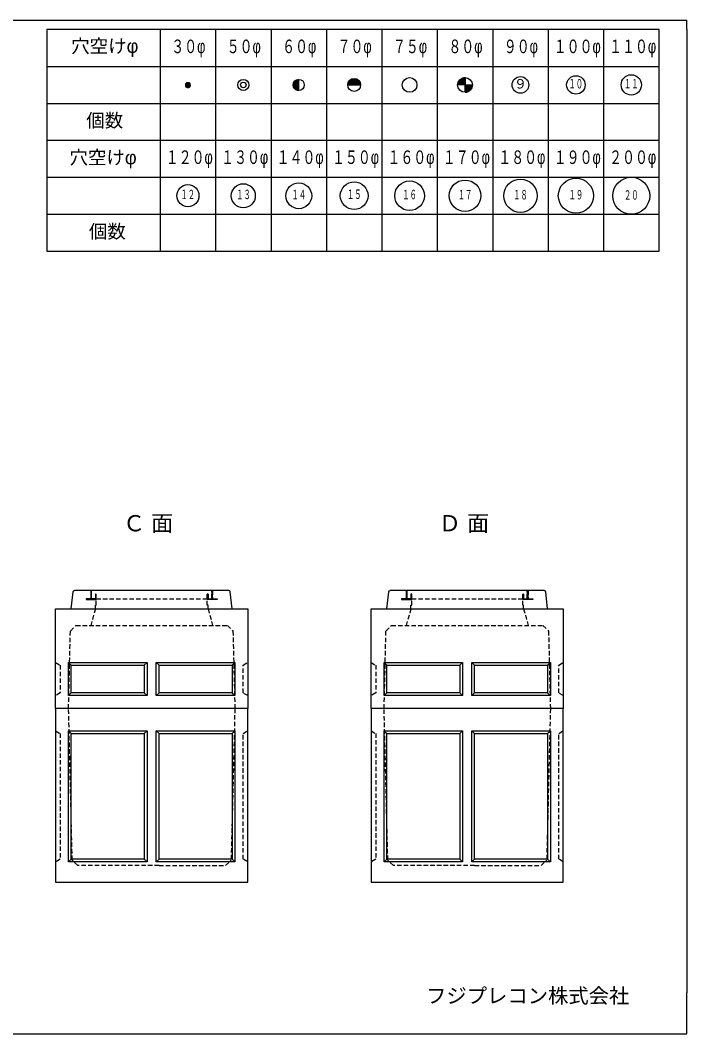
# Model space of a CAD drawing. Units: millimetres, scale not verified. Extents: x -3704 to 3796, y -2790 to 2696.
# Drawn here: x 189 to 3796, y -2790 to 2696 of the extents above; entities that cross this region are included whole.
import ezdxf
from ezdxf.enums import TextEntityAlignment as Align

# ---------------------------------------------------------------- set-up
doc = ezdxf.new("R2010")
doc.units = ezdxf.units.MM
doc.header["$LTSCALE"] = 20
doc.linetypes.add('DASHED1', pattern=[1.8, 1.2, -0.6])
doc.layers.add('0-0_レイヤ_1', color=7, linetype='Continuous')
doc.styles.add('HG丸ｺﾞｼｯｸM-PRO', font='')
doc.styles.add('ＭＳ ゴシック', font='')
doc.styles.get('HG丸ｺﾞｼｯｸM-PRO').set_extended_font_data('HG丸ｺﾞｼｯｸM-PRO')
doc.styles.get('ＭＳ ゴシック').set_extended_font_data('MS Gothic')

msp = doc.modelspace()

# ---------------------------------------------------------------- linework, layer by layer
at = {"layer": '0-0_レイヤ_1'}
for p, q in [((3795.88, 2646.47), (3795.88, 2696.47)), ((945.88, 2646.47), (945.88, 1446.47)), ((1245.88, 2646.47), (1245.88, 1446.47)), ((1545.88, 2646.47), (1545.88, 1446.47)), ((1845.88, 2646.47), (1845.88, 1446.47)), ((2145.88, 2646.47), (2145.88, 1446.47)), ((2445.88, 2646.47), (2445.88, 1446.47)), ((2745.88, 2646.47), (2745.88, 1446.47)), ((3045.88, 2646.47), (3045.88, 1446.47)), ((3345.88, 2646.47), (3345.88, 1446.47)), ((3795.88, 2646.47), (3795.88, -2568.82)), ((331.45, 2446.47), (945.88, 2446.47)), ((945.88, 2446.47), (3645.88, 2446.47)), ((1089.41, 2360), (1102.36, 2360)), ((1669.11, 2360), (1695.88, 2360)), ((1670.21, 2362), (1695.88, 2362)), ((1671.54, 2364), (1695.88, 2364)), ((1673.11, 2366), (1695.88, 2366)), ((1674.99, 2368), (1695.88, 2368)), ((1677.27, 2370), (1695.88, 2370)), ((1680.13, 2372), (1695.88, 2372)), ((1683.96, 2374), (1695.88, 2374)), ((1690.59, 2376), (1695.88, 2376)), ((1695.88, 2316.47), (1695.88, 2376.47)), ((1963.6, 2360), (2028.16, 2360)), ((1964.52, 2362), (2027.25, 2362)), ((1965.59, 2364), (2026.18, 2364)), ((1966.84, 2366), (2024.93, 2366)), ((1968.29, 2368), (2023.48, 2368)), ((1969.97, 2370), (2021.79, 2370)), ((1971.94, 2372), (2019.82, 2372)), ((1974.27, 2374), (2017.5, 2374)), ((1977.09, 2376), (2014.67, 2376)), ((1980.69, 2378), (2011.08, 2378)), ((1985.84, 2380), (2005.92, 2380)), ((2558.24, 2360), (2595.88, 2360)), ((2559.02, 2362), (2595.88, 2362)), ((2559.93, 2364), (2595.88, 2364)), ((2560.97, 2366), (2595.88, 2366)), ((2562.17, 2368), (2595.88, 2368)), ((2563.53, 2370), (2595.88, 2370)), ((2565.09, 2372), (2595.88, 2372)), ((2566.86, 2374), (2595.88, 2374)), ((2568.9, 2376), (2595.88, 2376)), ((2571.27, 2378), (2595.88, 2378)), ((2574.07, 2380), (2595.88, 2380)), ((2577.51, 2382), (2595.88, 2382)), ((2582.04, 2384), (2595.88, 2384)), ((2589.76, 2386), (2595.88, 2386)), ((1080.89, 2346), (1110.87, 2346)), ((1080.96, 2348), (1110.8, 2348)), ((1081.09, 2344), (1110.68, 2344)), ((1081.3, 2350), (1110.46, 2350)), ((1081.56, 2342), (1110.2, 2342)), ((1081.94, 2352), (1109.83, 2352)), ((1082.35, 2340), (1109.41, 2340)), ((1082.91, 2354), (1108.86, 2354)), ((1083.5, 2338), (1108.26, 2338)), ((1084.3, 2356), (1107.47, 2356)), ((1085.14, 2336), (1106.62, 2336)), ((1086.29, 2358), (1105.48, 2358)), ((1087.55, 2334), (1104.22, 2334)), ((1091.93, 2332), (1099.83, 2332)), ((1665.89, 2346), (1695.88, 2346)), ((1665.92, 2348), (1695.88, 2348)), ((1665.98, 2344), (1695.88, 2344)), ((1666.09, 2350), (1695.88, 2350)), ((1666.22, 2342), (1695.88, 2342)), ((1666.4, 2352), (1695.88, 2352)), ((1666.59, 2340), (1695.88, 2340)), ((1666.84, 2354), (1695.88, 2354)), ((1667.1, 2338), (1695.88, 2338)), ((1667.44, 2356), (1695.88, 2356)), ((1667.77, 2336), (1695.88, 2336)), ((1668.19, 2358), (1695.88, 2358)), ((1668.6, 2334), (1695.88, 2334)), ((1669.6, 2332), (1695.88, 2332)), ((1670.81, 2330), (1695.88, 2330)), ((1672.24, 2328), (1695.88, 2328)), ((1673.95, 2326), (1695.88, 2326)), ((1676.01, 2324), (1695.88, 2324)), ((1678.53, 2322), (1695.88, 2322)), ((1681.76, 2320), (1695.88, 2320)), ((1686.43, 2318), (1695.88, 2318)), ((1960.88, 2346.47), (2030.88, 2346.47)), ((1960.92, 2348), (2030.85, 2348)), ((1961.06, 2350), (2030.7, 2350)), ((1961.32, 2352), (2030.44, 2352)), ((1961.7, 2354), (2030.06, 2354)), ((1962.2, 2356), (2029.56, 2356)), ((1962.84, 2358), (2028.93, 2358)), ((2555.91, 2348), (2595.88, 2348)), ((2556.04, 2350), (2595.88, 2350)), ((2556.27, 2352), (2595.88, 2352)), ((2556.6, 2354), (2595.88, 2354)), ((2557.03, 2356), (2595.88, 2356)), ((2557.58, 2358), (2595.88, 2358)), ((2595.88, 2346), (2635.88, 2346)), ((2595.88, 2344), (2635.81, 2344)), ((2595.88, 2342), (2635.63, 2342)), ((2595.88, 2340), (2635.36, 2340)), ((2595.88, 2338), (2634.98, 2338)), ((2595.88, 2336), (2634.49, 2336)), ((2595.88, 2334), (2633.89, 2334)), ((2595.88, 2332), (2633.17, 2332)), ((2595.88, 2330), (2632.33, 2330)), ((2595.88, 2328), (2631.36, 2328)), ((2595.88, 2326), (2630.25, 2326)), ((2595.88, 2324), (2628.97, 2324)), ((2595.88, 2322), (2627.52, 2322)), ((2595.88, 2320), (2625.87, 2320)), ((2595.88, 2318), (2623.98, 2318)), ((2595.88, 2316), (2621.8, 2316)), ((2595.88, 2314), (2619.24, 2314)), ((2595.88, 2312), (2616.17, 2312)), ((2595.88, 2310), (2612.31, 2310)), ((2595.88, 2308), (2606.84, 2308)), ((331.45, 2246.47), (945.88, 2246.47)), ((945.88, 2246.47), (3645.88, 2246.47)), ((331.45, 2046.47), (945.88, 2046.47)), ((945.88, 2046.47), (3645.88, 2046.47)), ((331.45, 1846.47), (945.88, 1846.47)), ((945.88, 1846.47), (3645.88, 1846.47)), ((331.45, 1646.47), (945.88, 1646.47)), ((945.88, 1646.47), (3645.88, 1646.47)), ((464.88, -490), (474.88, -397.5)), ((1317.38, -390), (482.38, -390)), ((544.88, -436), (594.88, -436)), ((544.88, -438), (594.88, -438)), ((569.88, -392), (574.88, -392)), ((569.88, -394), (574.88, -394)), ((569.88, -396), (574.88, -396)), ((569.88, -398), (574.88, -398)), ((569.88, -400), (574.88, -400)), ((569.88, -402), (574.88, -402)), ((569.88, -404), (574.88, -404)), ((569.88, -406), (574.88, -406)), ((569.88, -408), (574.88, -408)), ((569.88, -410), (574.88, -410)), ((569.88, -412), (574.88, -412)), ((569.88, -414), (574.88, -414)), ((569.88, -416), (574.88, -416)), ((569.88, -418), (574.88, -418)), ((569.88, -420), (574.88, -420)), ((569.88, -422), (574.88, -422)), ((569.88, -424), (574.88, -424)), ((569.88, -426), (574.88, -426)), ((569.88, -428), (574.88, -428)), ((569.88, -430), (574.88, -430)), ((569.88, -432), (574.88, -432)), ((569.88, -434), (574.88, -434)), ((594.88, -410), (599.88, -410)), ((594.88, -412), (599.88, -412)), ((594.88, -414), (599.88, -414)), ((594.88, -416), (599.88, -416)), ((594.88, -418), (599.88, -418)), ((594.88, -420), (599.88, -420)), ((594.88, -422), (599.88, -422)), ((594.88, -424), (599.88, -424)), ((594.88, -426), (599.88, -426)), ((594.88, -428), (599.88, -428)), ((594.88, -430), (599.88, -430)), ((594.88, -432), (599.88, -432)), ((594.88, -434), (599.88, -434)), ((594.88, -436), (599.88, -436)), ((594.88, -438), (599.88, -438)), ((1199.88, -410), (1204.88, -410)), ((1199.88, -412), (1204.88, -412)), ((1199.88, -414), (1204.88, -414)), ((1199.88, -416), (1204.88, -416)), ((1199.88, -418), (1204.88, -418)), ((1199.88, -420), (1204.88, -420)), ((1199.88, -422), (1204.88, -422)), ((1199.88, -424), (1204.88, -424)), ((1199.88, -426), (1204.88, -426)), ((1199.88, -428), (1204.88, -428)), ((1199.88, -430), (1204.88, -430)), ((1199.88, -432), (1204.88, -432)), ((1199.88, -434), (1204.88, -434)), ((1199.88, -436), (1254.88, -436)), ((1199.88, -438), (1254.88, -438)), ((1224.88, -392), (1229.88, -392)), ((1224.88, -394), (1229.88, -394)), ((1224.88, -396), (1229.88, -396)), ((1224.88, -398), (1229.88, -398)), ((1224.88, -400), (1229.88, -400)), ((1224.88, -402), (1229.88, -402)), ((1224.88, -404), (1229.88, -404)), ((1224.88, -406), (1229.88, -406)), ((1224.88, -408), (1229.88, -408)), ((1224.88, -410), (1229.88, -410)), ((1224.88, -412), (1229.88, -412)), ((1224.88, -414), (1229.88, -414)), ((1224.88, -416), (1229.88, -416)), ((1224.88, -418), (1229.88, -418)), ((1224.88, -420), (1229.88, -420)), ((1224.88, -422), (1229.88, -422)), ((1224.88, -424), (1229.88, -424)), ((1224.88, -426), (1229.88, -426)), ((1224.88, -428), (1229.88, -428)), ((1224.88, -430), (1229.88, -430)), ((1224.88, -432), (1229.88, -432)), ((1224.88, -434), (1229.88, -434)), ((2172.88, -490), (2182.88, -397.5)), ((3025.38, -390), (2190.38, -390)), ((2252.88, -436), (2302.88, -436)), ((2252.88, -438), (2302.88, -438)), ((2277.88, -392), (2282.88, -392)), ((2277.88, -394), (2282.88, -394)), ((2277.88, -396), (2282.88, -396)), ((2277.88, -398), (2282.88, -398)), ((2277.88, -400), (2282.88, -400)), ((2277.88, -402), (2282.88, -402)), ((2277.88, -404), (2282.88, -404)), ((2277.88, -406), (2282.88, -406)), ((2277.88, -408), (2282.88, -408)), ((2277.88, -410), (2282.88, -410)), ((2277.88, -412), (2282.88, -412)), ((2277.88, -414), (2282.88, -414)), ((2277.88, -416), (2282.88, -416)), ((2277.88, -418), (2282.88, -418)), ((2277.88, -420), (2282.88, -420)), ((2277.88, -422), (2282.88, -422)), ((2277.88, -424), (2282.88, -424)), ((2277.88, -426), (2282.88, -426)), ((2277.88, -428), (2282.88, -428)), ((2277.88, -430), (2282.88, -430)), ((2277.88, -432), (2282.88, -432)), ((2277.88, -434), (2282.88, -434)), ((2302.88, -410), (2307.88, -410)), ((2302.88, -412), (2307.88, -412)), ((2302.88, -414), (2307.88, -414)), ((2302.88, -416), (2307.88, -416)), ((2302.88, -418), (2307.88, -418)), ((2302.88, -420), (2307.88, -420)), ((2302.88, -422), (2307.88, -422)), ((2302.88, -424), (2307.88, -424)), ((2302.88, -426), (2307.88, -426)), ((2302.88, -428), (2307.88, -428)), ((2302.88, -430), (2307.88, -430)), ((2302.88, -432), (2307.88, -432)), ((2302.88, -434), (2307.88, -434)), ((2302.88, -436), (2307.88, -436)), ((2302.88, -438), (2307.88, -438)), ((2907.88, -410), (2912.88, -410)), ((2907.88, -412), (2912.88, -412)), ((2907.88, -414), (2912.88, -414)), ((2907.88, -416), (2912.88, -416)), ((2907.88, -418), (2912.88, -418)), ((2907.88, -420), (2912.88, -420)), ((2907.88, -422), (2912.88, -422)), ((2907.88, -424), (2912.88, -424)), ((2907.88, -426), (2912.88, -426)), ((2907.88, -428), (2912.88, -428)), ((2907.88, -430), (2912.88, -430)), ((2907.88, -432), (2912.88, -432)), ((2907.88, -434), (2912.88, -434)), ((2907.88, -436), (2962.88, -436)), ((2907.88, -438), (2962.88, -438)), ((2932.88, -392), (2937.88, -392)), ((2932.88, -394), (2937.88, -394)), ((2932.88, -396), (2937.88, -396)), ((2932.88, -398), (2937.88, -398)), ((2932.88, -400), (2937.88, -400)), ((2932.88, -402), (2937.88, -402)), ((2932.88, -404), (2937.88, -404)), ((2932.88, -406), (2937.88, -406)), ((2932.88, -408), (2937.88, -408)), ((2932.88, -410), (2937.88, -410)), ((2932.88, -412), (2937.88, -412)), ((2932.88, -414), (2937.88, -414)), ((2932.88, -416), (2937.88, -416)), ((2932.88, -418), (2937.88, -418)), ((2932.88, -420), (2937.88, -420)), ((2932.88, -422), (2937.88, -422)), ((2932.88, -424), (2937.88, -424)), ((2932.88, -426), (2937.88, -426)), ((2932.88, -428), (2937.88, -428)), ((2932.88, -430), (2937.88, -430)), ((2932.88, -432), (2937.88, -432)), ((2932.88, -434), (2937.88, -434)), ((544.88, -440), (594.88, -440)), ((594.88, -440), (599.88, -440)), ((2252.88, -440), (2302.88, -440)), ((2302.88, -440), (2307.88, -440)), ((464.88, -795), (449.88, -780)), ((859.88, -795), (874.88, -780)), ((924.88, -780), (939.88, -795)), ((1334.88, -795), (1349.88, -780)), ((2172.88, -795), (2157.88, -780)), ((2567.88, -795), (2582.88, -780)), ((2632.88, -780), (2647.88, -795)), ((3042.88, -795), (3057.88, -780)), ((449.88, -960), (464.88, -945)), ((874.88, -960), (859.88, -945)), ((924.88, -960), (939.88, -945)), ((1348.21, -960), (1334.88, -945)), ((2157.88, -960), (2172.88, -945)), ((2582.88, -960), (2567.88, -945)), ((2632.88, -960), (2647.88, -945)), ((3056.21, -960), (3042.88, -945)), ((859.88, -1165), (874.88, -1150)), ((1349.88, -1150), (1334.88, -1165)), ((2567.88, -1165), (2582.88, -1150)), ((3057.88, -1150), (3042.88, -1165)), ((449.88, -1860), (464.88, -1845)), ((874.88, -1860), (859.88, -1845)), ((924.88, -1860), (939.88, -1845)), ((1349.88, -1860), (1334.88, -1845)), ((2157.88, -1860), (2172.88, -1845)), ((2582.88, -1860), (2567.88, -1845)), ((2632.88, -1860), (2647.88, -1845)), ((3057.88, -1860), (3042.88, -1845)), ((3795.88, -2740.32), (3795.88, -2568.82))]:
    msp.add_line(p, q, dxfattribs=at)
at = {"layer": '0-0_レイヤ_1', "linetype": 'DASHED1'}
for p, q in [((599.88, -435), (1199.88, -435)), ((2307.88, -435), (2907.88, -435)), ((594.88, -490), (569.88, -580)), ((1204.88, -490), (1229.88, -580)), ((2302.88, -490), (2277.88, -580)), ((2912.88, -490), (2937.88, -580)), ((1349.88, -1030), (1329.88, -1850)), ((3057.88, -1030), (3037.88, -1850))]:
    msp.add_line(p, q, dxfattribs=at)
at = {"layer": '0-0_レイヤ_1'}
for points in [[(-3532.94, 2696.47), (3545.88, 2696.47), (3795.88, 2696.47)], [(945.88, 2646.47), (331.45, 2646.47), (331.45, 1446.47), (945.88, 1446.47)], [(945.88, 1446.47), (3645.88, 1446.47), (3645.88, 2646.47), (945.88, 2646.47)], [(2595.88, 2386.47), (2595.88, 2346.47), (2555.88, 2346.47)], [(2595.88, 2306.47), (2595.88, 2346.47), (2635.88, 2346.47)], [(464.88, -490), (1334.88, -490), (1324.88, -397.5)], [(474.88, -397.5), (476.89, -392.18), (482.38, -390)], [(594.88, -435), (544.88, -435), (544.88, -440), (594.88, -440)], [(574.88, -435), (574.88, -390), (569.88, -390), (569.88, -435)], [(1324.88, -397.5), (1322.43, -391.85), (1317.38, -390)], [(2172.88, -490), (3042.88, -490), (3032.88, -397.5)], [(2182.88, -397.5), (2184.89, -392.18), (2190.38, -390)], [(2302.88, -435), (2252.88, -435), (2252.88, -440), (2302.88, -440)], [(2282.88, -435), (2282.88, -390), (2277.88, -390), (2277.88, -435)], [(3032.88, -397.5), (3030.43, -391.85), (3025.38, -390)], [(449.88, -1150), (464.88, -1165), (859.88, -1165), (859.88, -1845), (464.88, -1845), (464.88, -1165)], [(924.88, -1150), (939.88, -1165), (1334.88, -1165), (1334.88, -1845), (939.88, -1845), (939.88, -1165)], [(2157.88, -1150), (2172.88, -1165), (2567.88, -1165), (2567.88, -1845), (2172.88, -1845), (2172.88, -1165)], [(2632.88, -1150), (2647.88, -1165), (3042.88, -1165), (3042.88, -1845), (2647.88, -1845), (2647.88, -1165)], [(-3532.94, -2790.32), (3545.88, -2790.32), (3795.88, -2790.32), (3795.88, -2740.32)]]:
    msp.add_lwpolyline(points, dxfattribs=at)
at = {"layer": '0-0_レイヤ_1', "linetype": 'DASHED1'}
for points in [[(594.88, -490), (594.88, -470), (599.88, -470), (599.88, -410), (594.88, -410), (594.88, -435), (574.88, -435), (574.88, -390), (569.88, -390), (569.88, -435), (544.88, -435), (544.88, -440), (599.88, -440)], [(1204.88, -490), (1204.88, -470), (1199.88, -470), (1199.88, -410), (1204.88, -410), (1204.88, -435), (1224.88, -435), (1224.88, -390), (1229.88, -390), (1229.88, -435), (1254.88, -435), (1254.88, -440), (1199.88, -440)], [(2302.88, -490), (2302.88, -470), (2307.88, -470), (2307.88, -410), (2302.88, -410), (2302.88, -435), (2282.88, -435), (2282.88, -390), (2277.88, -390), (2277.88, -435), (2252.88, -435), (2252.88, -440), (2307.88, -440)], [(2912.88, -490), (2912.88, -470), (2907.88, -470), (2907.88, -410), (2912.88, -410), (2912.88, -435), (2932.88, -435), (2932.88, -390), (2937.88, -390), (2937.88, -435), (2962.88, -435), (2962.88, -440), (2907.88, -440)], [(449.88, -1030), (459.88, -610), (489.88, -580), (1309.88, -580), (1339.88, -610), (1349.88, -1030)], [(2157.88, -1030), (2167.88, -610), (2197.88, -580), (3017.88, -580), (3047.88, -610), (3057.88, -1030)], [(379.88, -780), (404.88, -795), (404.88, -945), (379.88, -960)], [(1419.88, -960), (1394.88, -945), (1394.88, -795), (1419.88, -780)], [(2087.88, -780), (2112.88, -795), (2112.88, -945), (2087.88, -960)], [(3127.88, -960), (3102.88, -945), (3102.88, -795), (3127.88, -780)], [(939.88, -1880), (499.88, -1880), (469.88, -1850), (449.88, -1030)], [(2647.88, -1880), (2207.88, -1880), (2177.88, -1850), (2157.88, -1030)], [(379.88, -1150), (404.88, -1165), (404.88, -1845), (379.88, -1860)], [(1419.88, -1860), (1394.88, -1845), (1394.88, -1165), (1419.88, -1150)], [(2087.88, -1150), (2112.88, -1165), (2112.88, -1845), (2087.88, -1860)], [(3127.88, -1860), (3102.88, -1845), (3102.88, -1165), (3127.88, -1150)], [(939.88, -1880), (1299.88, -1880), (1329.88, -1850)], [(2647.88, -1880), (3007.88, -1880), (3037.88, -1850)]]:
    msp.add_lwpolyline(points, dxfattribs=at)
at = {"layer": '0-0_レイヤ_1'}
for points in [[(599.88, -440), (599.88, -410), (594.88, -410), (594.88, -440)], [(1199.88, -435), (1204.88, -435), (1204.88, -410), (1199.88, -410)], [(1199.88, -435), (1254.88, -435), (1254.88, -440), (1199.88, -440)], [(1224.88, -435), (1229.88, -435), (1229.88, -390), (1224.88, -390)], [(2307.88, -440), (2307.88, -410), (2302.88, -410), (2302.88, -440)], [(2907.88, -435), (2912.88, -435), (2912.88, -410), (2907.88, -410)], [(2907.88, -435), (2962.88, -435), (2962.88, -440), (2907.88, -440)], [(2932.88, -435), (2937.88, -435), (2937.88, -390), (2932.88, -390)], [(379.88, -1030), (379.88, -490), (1419.88, -490), (1419.88, -1030)], [(2087.88, -1030), (2087.88, -490), (3127.88, -490), (3127.88, -1030)], [(449.88, -960), (449.88, -780), (874.88, -780), (874.88, -960)], [(464.88, -795), (859.88, -795), (859.88, -945), (464.88, -945)], [(924.88, -780), (1349.88, -780), (1349.88, -960), (924.88, -960)], [(939.88, -795), (1334.88, -795), (1334.88, -945), (939.88, -945)], [(2157.88, -960), (2157.88, -780), (2582.88, -780), (2582.88, -960)], [(2172.88, -795), (2567.88, -795), (2567.88, -945), (2172.88, -945)], [(2632.88, -780), (3057.88, -780), (3057.88, -960), (2632.88, -960)], [(2647.88, -795), (3042.88, -795), (3042.88, -945), (2647.88, -945)], [(379.88, -1030), (379.88, -1970), (1419.88, -1970), (1419.88, -1030)], [(2087.88, -1030), (2087.88, -1970), (3127.88, -1970), (3127.88, -1030)], [(449.88, -1150), (874.88, -1150), (874.88, -1860), (449.88, -1860)], [(924.88, -1150), (1349.88, -1150), (1349.88, -1860), (924.88, -1860)], [(2157.88, -1150), (2582.88, -1150), (2582.88, -1860), (2157.88, -1860)], [(2632.88, -1150), (3057.88, -1150), (3057.88, -1860), (2632.88, -1860)]]:
    msp.add_lwpolyline(points, close=True, dxfattribs=at)
for centre, radius in [((1395.88, 2346.47), 30), ((1395.88, 2346.47), 15), ((1695.88, 2346.47), 30), ((1995.88, 2346.47), 35), ((2295.88, 2346.47), 40), ((2595.88, 2346.47), 40), ((2895.88, 2346.47), 45), ((3195.88, 2346.47), 50), ((3495.88, 2346.47), 55), ((1395.88, 1746.47), 65), ((1695.88, 1746.47), 70), ((1995.88, 1746.47), 75), ((2295.88, 1746.47), 80), ((2595.88, 1746.47), 85), ((2895.88, 1746.47), 90), ((3195.88, 1746.47), 95), ((3495.88, 1746.47), 100), ((1095.88, 1746.47), 60)]:
    msp.add_circle(centre, radius, dxfattribs=at)

# ---------------------------------------------------------------- texts
for s, height, style, p in [('穴空けφ', 73.31, 'HG丸ｺﾞｼｯｸM-PRO', (464.21, 2498.28)), ('９', 51.32, 'HG丸ｺﾞｼｯｸM-PRO', (2860.89, 2311.57)), ('個数', 73.31, 'HG丸ｺﾞｼｯｸM-PRO', (545.73, 2095.35)), ('穴空けφ', 73.31, 'HG丸ｺﾞｼｯｸM-PRO', (454.89, 1895.05)), ('個数', 73.31, 'HG丸ｺﾞｼｯｸM-PRO', (559.7, 1494.45)), ('Ｃ 面', 87.98, 'HG丸ｺﾞｼｯｸM-PRO', (744.44, -96.93)), ('Ｄ 面', 87.98, 'HG丸ｺﾞｼｯｸM-PRO', (2453.8, -96.93)), ('フジプレコン株式会社', 80.65, 'ＭＳ ゴシック', (2385.06, -2649.21))]:
    msp.add_text(s, height=height, dxfattribs=dict(at, style=style)).set_placement(p, align=Align.BOTTOM_LEFT)
at = {"layer": '0-0_レイヤ_1', "style": 'HG丸ｺﾞｼｯｸM-PRO'}
for s, height, width, p in [('３０φ', 73.31, 0.7, (1005.88, 2496.47)), ('５０φ', 73.31, 0.7, (1305.88, 2496.47)), ('６０φ', 73.31, 0.7, (1605.88, 2496.47)), ('７０φ', 73.31, 0.7, (1905.88, 2496.47)), ('７５φ', 73.31, 0.7, (2205.88, 2496.47)), ('８０φ', 73.31, 0.7, (2505.88, 2496.47)), ('９０φ', 73.31, 0.7, (2805.88, 2496.47)), ('１００φ', 73.31, 0.7, (3075.88, 2496.47)), ('１１０φ', 73.31, 0.7, (3375.88, 2496.47)), ('１０', 51.32, 0.55, (3155.75, 2311.84)), ('１１', 51.32, 0.55, (3456.05, 2311.9)), ('１２０φ', 73.31, 0.7, (975.88, 1896.47)), ('１３０φ', 73.31, 0.7, (1275.88, 1896.47)), ('１４０φ', 73.31, 0.7, (1575.88, 1896.47)), ('１５０φ', 73.31, 0.7, (1875.88, 1896.47)), ('１７０φ', 73.31, 0.7, (2475.88, 1896.47)), ('１８０φ', 73.31, 0.7, (2775.88, 1896.47)), ('１９０φ', 73.31, 0.7, (3075.88, 1896.47)), ('２００φ', 73.31, 0.7, (3375.88, 1896.47)), ('１２', 51.32, 0.55, (1055.5, 1712.62)), ('１３', 51.32, 0.55, (1357.09, 1712.33)), ('１４', 51.32, 0.55, (1656.44, 1711.81)), ('１５', 51.32, 0.55, (1956.61, 1713.44)), ('１６', 51.32, 0.55, (2256.14, 1711.64)), ('１７', 51.32, 0.55, (2556.54, 1711.06)), ('１８', 51.32, 0.55, (2856.32, 1711.06)), ('１９', 51.32, 0.55, (3156.36, 1711.02)), ('２０', 51.32, 0.55, (3456.18, 1709.76))]:
    msp.add_text(s, height=height, dxfattribs=dict(at, width=width)).set_placement(p, align=Align.BOTTOM_LEFT)
at = {"layer": '0-0_レイヤ_1', "style": 'HG丸ｺﾞｼｯｸM-PRO', "width": 0.7}
msp.add_text('１６０φ', height=73.31, rotation=0.001, dxfattribs=at).set_placement((2175.88, 1896.47), align=Align.BOTTOM_LEFT)

doc.saveas('drawing.dxf')
